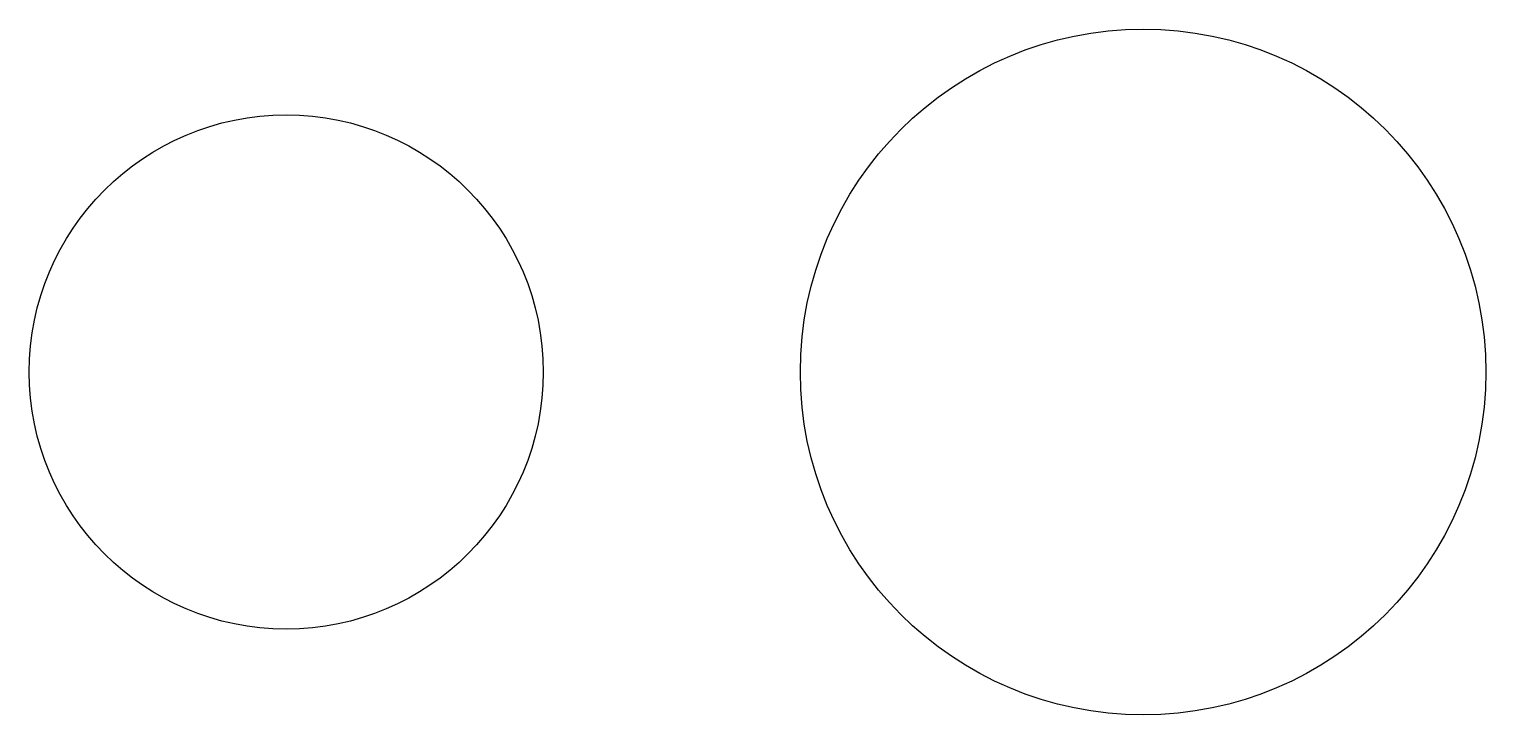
# Model space of a CAD drawing. Header units: millimetres. Extents: x 317 to 334, y 156 to 164.
import ezdxf

# ---------------------------------------------------------------- set-up
doc = ezdxf.new("R2010")
doc.units = ezdxf.units.MM
doc.layers.get('0').update_dxf_attribs({"linetype": 'CONTINUOUS'})

msp = doc.modelspace()

# ---------------------------------------------------------------- linework, layer by layer
for centre, radius in [((330, 160), 4), ((320, 160), 3)]:
    msp.add_circle(centre, radius)

doc.saveas('drawing.dxf')
